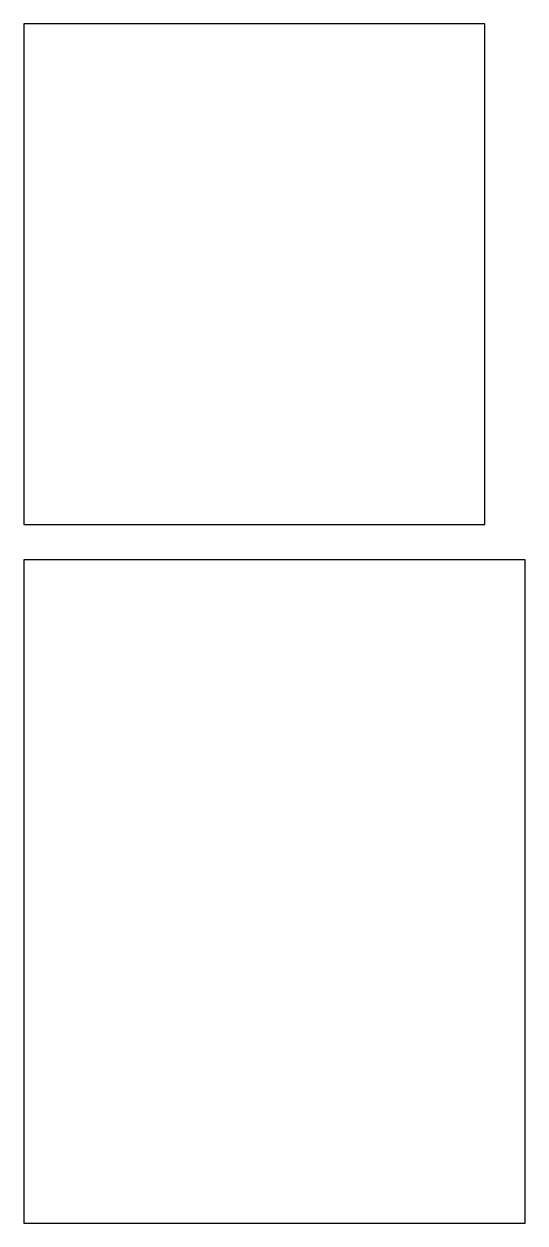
# Model space of a CAD drawing. Header units: inches. Extents: x 1.8 to 27.3, y 1.8 to 62.9.
import ezdxf

# ---------------------------------------------------------------- set-up
doc = ezdxf.new("R2010")
doc.units = ezdxf.units.IN
doc.header["$MEASUREMENT"] = 0
doc.layers.add('Lines', color=114, linetype='Continuous', true_color=0x1bb158)

msp = doc.modelspace()

# ---------------------------------------------------------------- linework, layer by layer
at = {"layer": 'Lines', "color": 153, "true_color": 0x5890e1}
for points in [[(25.259, 37.375), (25.259, 62.875), (1.8, 62.875), (1.8, 37.375)], [(1.8, 1.8), (27.3, 1.8), (27.3, 35.575), (1.8, 35.575)]]:
    msp.add_lwpolyline(points, close=True, dxfattribs=at)

doc.saveas('drawing.dxf')
